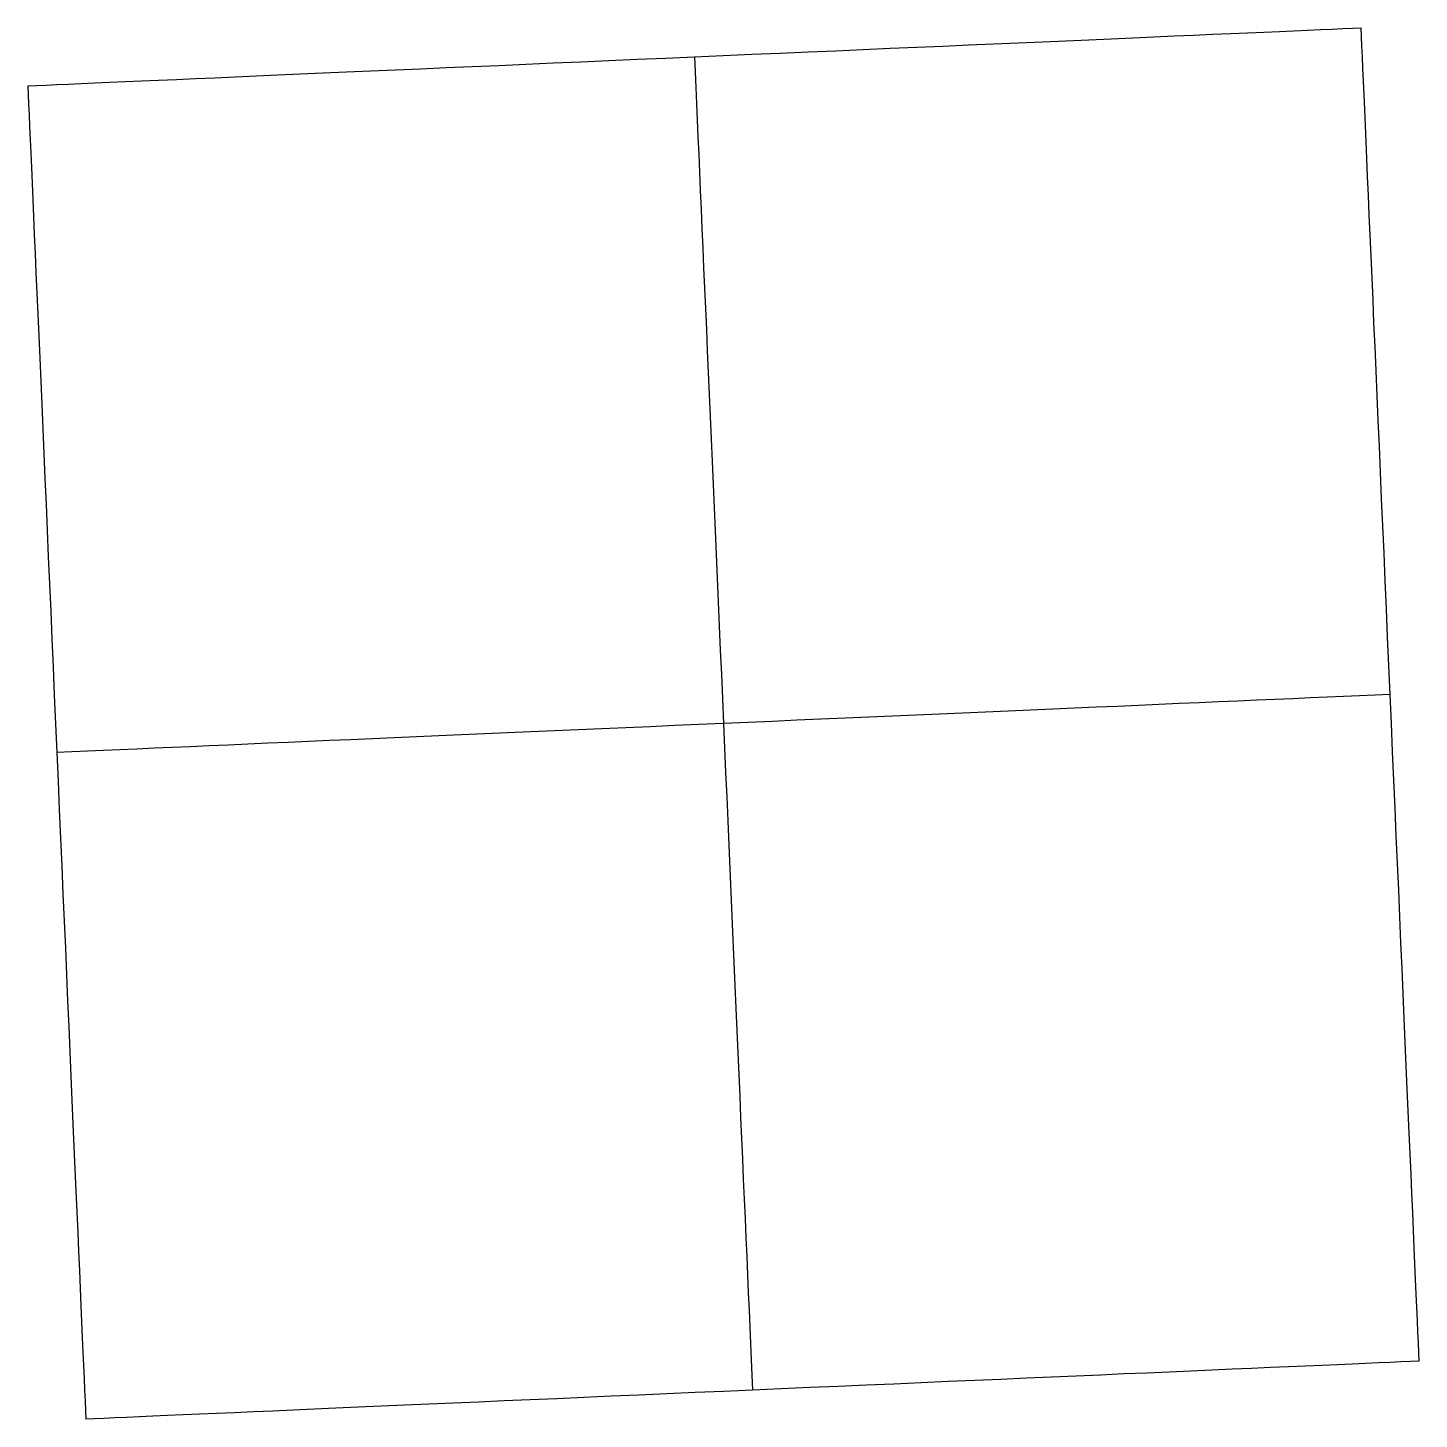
# Model space of a CAD drawing. Header units: millimetres. Extents: x 265.9 to 349.3, y 166.7 to 250.1.
import ezdxf

# ---------------------------------------------------------------- set-up
doc = ezdxf.new("R2010")
doc.units = ezdxf.units.MM
doc.layers.add('Слой1', color=40, linetype='Continuous')

msp = doc.modelspace()

# ---------------------------------------------------------------- linework, layer by layer
at = {"layer": 'Слой1', "extrusion": (-0.043471, 0.999055, -5.23137e-16)}
msp.add_arc((-316.327, -11.667, 234.788), 41.667, 16.2602, 163.7398, dxfattribs=at)
at = {"layer": 'Слой1', "extrusion": (-0.999055, -0.043471, -3.94671e-15)}
msp.add_arc((-194.788, -11.667, -356.327), 41.667, 16.2602, 163.7398, dxfattribs=at)
at = {"layer": 'Слой1', "extrusion": (-0.999055, -0.043471, 0)}
for start, end in [(216.8699, 270), (270, 323.1301)]:
    msp.add_arc((-194.788, 60, -316.327), 50, start, end, dxfattribs=at)
at = {"layer": 'Слой1', "extrusion": (0.999055, 0.043471, -3.94671e-15)}
for start, end in [(16.2602, 90), (90, 163.7398)]:
    msp.add_arc((194.788, -11.667, 276.327), 41.667, start, end, dxfattribs=at)
at = {"layer": 'Слой1', "extrusion": (-0.043471, 0.999055, -1.17113e-15)}
for start, end in [(216.8699, 270), (270, 323.1301)]:
    msp.add_arc((-316.327, 60, 194.788), 50, start, end, dxfattribs=at)
at = {"layer": 'Слой1', "extrusion": (0.043471, -0.999055, 0)}
for start, end in [(16.2602, 90), (90, 163.7398)]:
    msp.add_arc((316.327, -11.667, -154.788), 41.667, start, end, dxfattribs=at)

doc.saveas('drawing.dxf')
